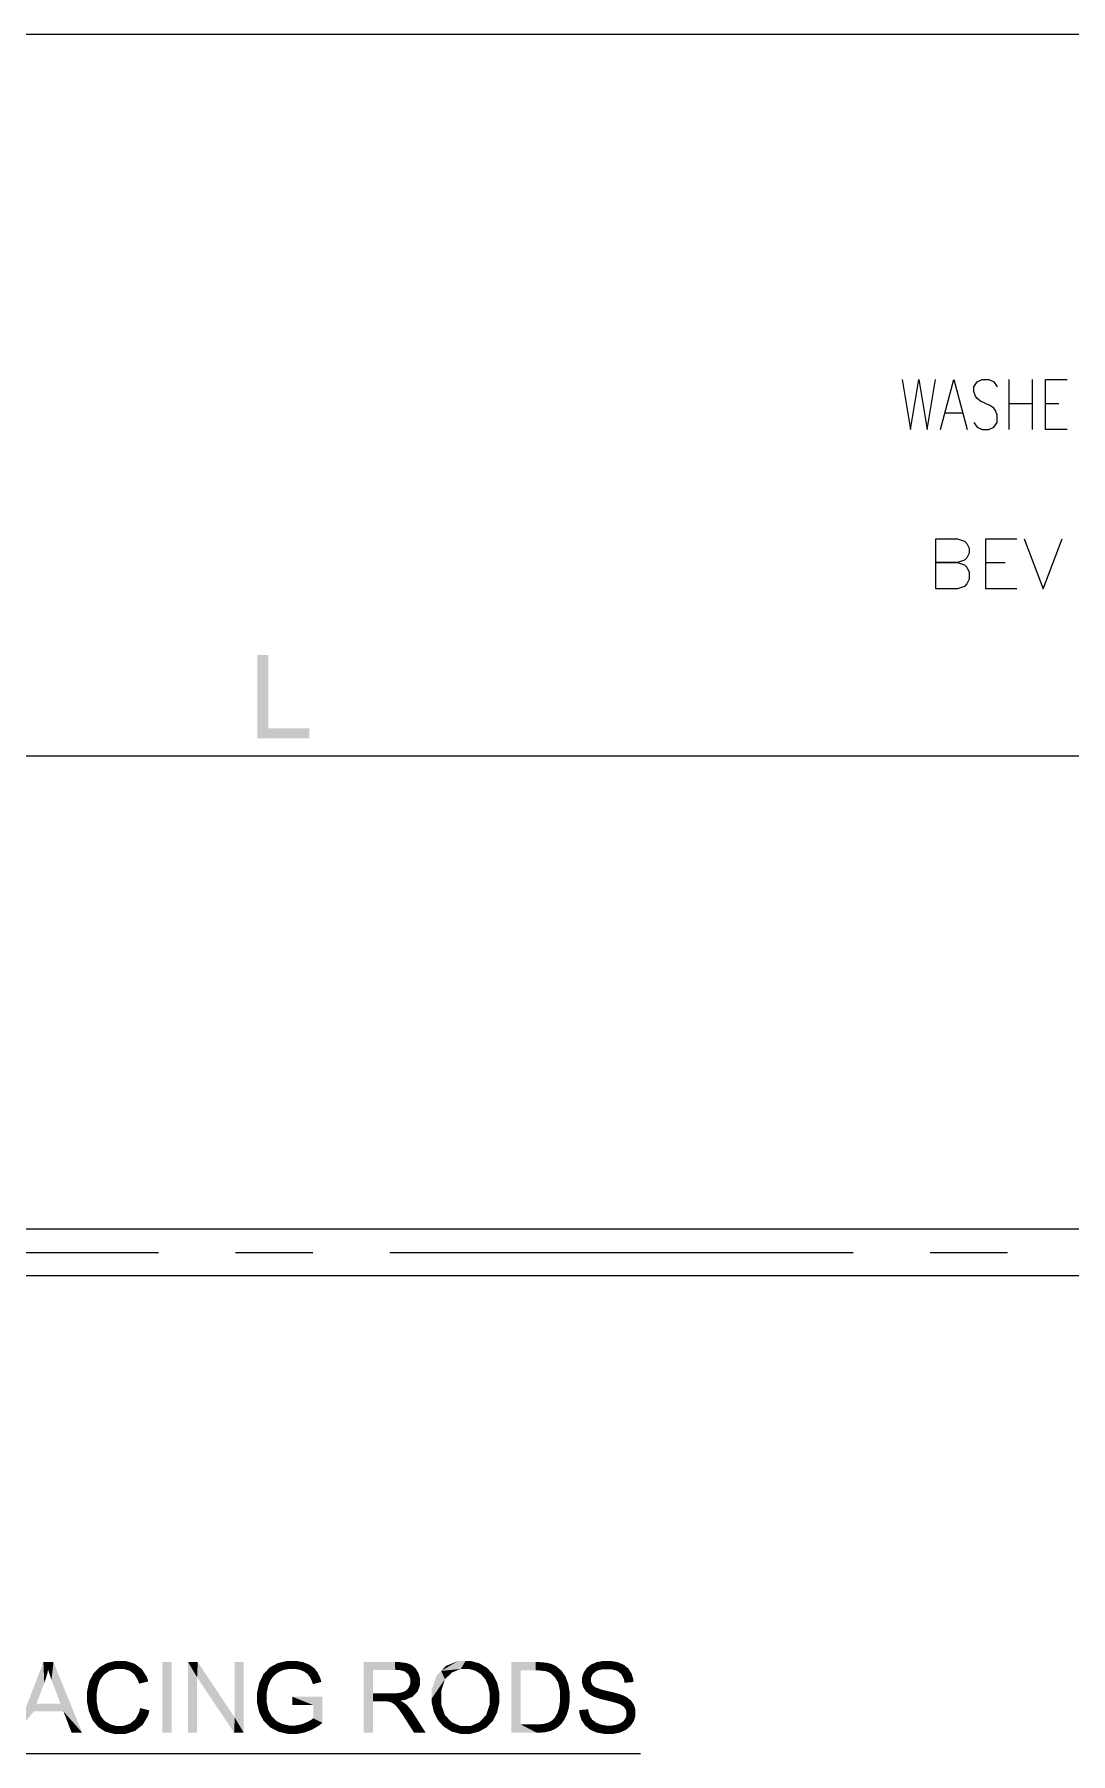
# Model space of a CAD drawing. Header units: millimetres. Extents: x 2 to 579, y 1 to 405.
# Drawn here: x 212.5 to 246, y 148.1 to 203.8 of the extents above; entities that cross this region are included whole.
import ezdxf

# ---------------------------------------------------------------- set-up
doc = ezdxf.new("R2010")
doc.units = ezdxf.units.MM
doc.linetypes.add('XKITLINE00', pattern=[0])
doc.layers.add('GraphicObject', color=6, linetype='Continuous', lineweight=0)
doc.layers.add('LinkedObject', color=7, linetype='Continuous', lineweight=0)

# ---------------------------------------------------------------- blocks, each defined once
blk = doc.blocks.new('*A3')
at = {"layer": 'GraphicObject', "color": 3, "linetype": 'XKITLINE00', "lineweight": 0}
blk.add_line((287.348, 203.772), (152.789, 203.772), dxfattribs=at)
blk = doc.blocks.new('*A4')
at = {"layer": 'LinkedObject'}
for points in [[(220.041, 183.669), (219.685, 180.969), (219.685, 183.669)], [(220.041, 181.288), (219.685, 180.969), (220.041, 183.669)], [(219.685, 180.969), (220.041, 181.288), (221.37, 180.969)], [(221.37, 180.969), (220.041, 181.288), (221.37, 181.288)], [(212.751, 151.033), (212.781, 150.355), (211.873, 148.746)], [(212.781, 150.355), (212.751, 151.033), (212.82, 150.464)], [(212.82, 150.464), (212.751, 151.033), (212.882, 150.682)], [(212.882, 150.682), (212.751, 151.033), (212.905, 150.793)], [(213.077, 151.033), (212.905, 150.793), (212.751, 151.033)], [(212.905, 150.793), (213.077, 151.033), (212.932, 150.699)], [(212.932, 150.699), (213.077, 151.033), (213.013, 150.461)], [(213.013, 150.461), (213.077, 151.033), (213.067, 150.317)], [(213.067, 150.317), (213.077, 151.033), (213.306, 149.686)], [(213.306, 149.686), (213.077, 151.033), (213.4, 149.439)], [(213.4, 149.439), (213.077, 151.033), (214.01, 148.746)], [(214.816, 151.003), (215.106, 150.813), (214.69, 150.934)], [(215.093, 151.072), (215.106, 150.813), (214.816, 151.003)], [(215.244, 151.072), (215.106, 150.813), (215.093, 151.072)], [(215.106, 150.813), (215.244, 151.072), (215.238, 150.813)], [(215.244, 151.072), (215.352, 150.813), (215.238, 150.813)], [(215.704, 150.984), (215.244, 151.072), (215.416, 151.072)], [(215.821, 150.897), (215.244, 151.072), (215.704, 150.984)], [(215.543, 150.756), (215.244, 151.072), (215.821, 150.897)], [(215.352, 150.813), (215.244, 151.072), (215.543, 150.756)], [(216.91, 151.033), (216.608, 148.746), (216.608, 151.033)], [(216.91, 148.746), (216.608, 148.746), (216.91, 151.033)], [(217.441, 151.033), (217.731, 150.541), (217.441, 148.746)], [(217.731, 150.541), (217.441, 151.033), (217.751, 151.033)], [(217.731, 150.541), (217.751, 151.033), (218.93, 148.746)], [(218.93, 148.746), (217.751, 151.033), (218.95, 149.238)], [(219.241, 151.033), (218.95, 149.238), (218.95, 151.033)], [(219.241, 148.746), (218.95, 149.238), (219.241, 151.033)], [(220.647, 151.072), (220.214, 150.931), (220.345, 151.001)], [(220.715, 150.813), (220.214, 150.931), (220.647, 151.072)], [(220.819, 150.813), (220.647, 151.072), (220.818, 151.072)], [(220.715, 150.813), (220.647, 151.072), (220.819, 150.813)], [(220.818, 151.072), (220.905, 150.813), (220.819, 150.813)], [(220.942, 151.072), (220.905, 150.813), (220.818, 151.072)], [(220.905, 150.813), (220.942, 151.072), (221.063, 150.783)], [(221.266, 150.991), (220.942, 151.072), (221.166, 151.031)], [(221.063, 150.783), (220.942, 151.072), (221.266, 150.991)], [(221.063, 150.783), (221.266, 150.991), (221.134, 150.753)], [(221.266, 150.991), (221.205, 150.723), (221.134, 150.753)], [(221.205, 150.723), (221.266, 150.991), (221.314, 150.643)], [(221.524, 150.839), (221.266, 150.991), (221.367, 150.951)], [(221.581, 150.767), (221.266, 150.991), (221.524, 150.839)], [(221.314, 150.643), (221.266, 150.991), (221.581, 150.767)], [(223.428, 150.024), (223.126, 148.746), (223.126, 151.033)], [(223.126, 151.033), (223.428, 150.781), (223.428, 150.024)], [(224.151, 150.781), (223.126, 151.033), (224.138, 151.033)], [(223.428, 150.781), (223.126, 151.033), (224.151, 150.781)], [(224.138, 151.033), (224.278, 150.781), (224.151, 150.781)], [(224.523, 151.002), (224.138, 151.033), (224.291, 151.033)], [(224.602, 150.971), (224.138, 151.033), (224.523, 151.002)], [(224.464, 150.729), (224.138, 151.033), (224.602, 150.971)], [(224.278, 150.781), (224.138, 151.033), (224.464, 150.729)], [(224.602, 150.971), (224.522, 150.677), (224.464, 150.729)], [(224.682, 150.94), (224.522, 150.677), (224.602, 150.971)], [(226.186, 151.072), (225.639, 150.75), (225.792, 150.911)], [(226.428, 151.072), (225.639, 150.75), (226.186, 151.072)], [(226.269, 150.811), (225.639, 150.75), (226.428, 151.072)], [(226.269, 150.811), (226.428, 151.072), (226.429, 150.811)], [(226.428, 151.072), (226.543, 150.811), (226.429, 150.811)], [(226.871, 150.996), (226.428, 151.072), (226.586, 151.072)], [(226.999, 150.92), (226.428, 151.072), (226.871, 150.996)], [(226.747, 150.754), (226.428, 151.072), (226.999, 150.92)], [(226.543, 150.811), (226.428, 151.072), (226.747, 150.754)], [(227.91, 151.033), (228.212, 150.763), (227.91, 148.746)], [(228.693, 150.763), (227.91, 151.033), (228.698, 151.033)], [(228.212, 150.763), (227.91, 151.033), (228.693, 150.763)], [(228.698, 151.033), (228.828, 150.763), (228.693, 150.763)], [(228.831, 151.033), (228.828, 150.763), (228.698, 151.033)], [(228.831, 151.033), (229.024, 150.74), (228.828, 150.763)], [(229.034, 151.016), (229.024, 150.74), (228.831, 151.033)], [(229.104, 151), (229.024, 150.74), (229.034, 151.016)], [(229.104, 151), (229.084, 150.716), (229.024, 150.74)], [(229.084, 150.716), (229.104, 151), (229.169, 150.683)], [(229.37, 150.895), (229.104, 151), (229.203, 150.977)], [(229.439, 150.836), (229.104, 151), (229.37, 150.895)], [(229.312, 150.554), (229.104, 151), (229.439, 150.836)], [(229.169, 150.683), (229.104, 151), (229.312, 150.554)], [(230.678, 150.754), (230.49, 150.955), (230.585, 150.994)], [(230.679, 151.033), (230.878, 150.804), (230.585, 150.994)], [(230.585, 150.994), (230.878, 150.804), (230.678, 150.754)], [(230.888, 151.072), (230.878, 150.804), (230.679, 151.033)], [(231.004, 151.072), (230.878, 150.804), (230.888, 151.072)], [(230.878, 150.804), (231.004, 151.072), (231.015, 150.804)], [(231.004, 151.072), (231.147, 150.804), (231.015, 150.804)], [(231.355, 151.031), (231.004, 151.072), (231.131, 151.072)], [(231.452, 150.99), (231.004, 151.072), (231.355, 151.031)], [(231.346, 150.749), (231.004, 151.072), (231.452, 150.99)], [(231.147, 150.804), (231.004, 151.072), (231.346, 150.749)], [(231.452, 150.99), (231.414, 150.693), (231.346, 150.749)], [(231.549, 150.949), (231.414, 150.693), (231.452, 150.99)], [(214.549, 150.347), (214.234, 150.397), (214.302, 150.53)], [(214.37, 150.663), (214.709, 150.624), (214.302, 150.53)], [(214.302, 150.53), (214.709, 150.624), (214.585, 150.454)], [(214.549, 150.347), (214.302, 150.53), (214.585, 150.454)], [(214.564, 150.865), (214.709, 150.624), (214.37, 150.663)], [(214.69, 150.934), (214.709, 150.624), (214.564, 150.865)], [(214.69, 150.934), (215.106, 150.813), (214.886, 150.75)], [(214.709, 150.624), (214.69, 150.934), (214.797, 150.687)], [(214.797, 150.687), (214.69, 150.934), (214.886, 150.75)], [(215.543, 150.756), (215.821, 150.897), (215.618, 150.699)], [(215.821, 150.897), (215.694, 150.642), (215.618, 150.699)], [(215.694, 150.642), (215.821, 150.897), (215.809, 150.46)], [(215.809, 150.46), (215.821, 150.897), (216.146, 150.406)], [(215.809, 150.46), (216.146, 150.406), (215.849, 150.336)], [(216.1, 150.564), (215.821, 150.897), (215.938, 150.81)], [(216.146, 150.406), (215.821, 150.897), (216.1, 150.564)], [(217.441, 148.746), (217.731, 150.541), (217.731, 148.746)], [(219.812, 150.502), (219.673, 150.045), (219.743, 150.357)], [(220.028, 150.251), (219.673, 150.045), (219.812, 150.502)], [(220.214, 150.931), (219.812, 150.502), (220.083, 150.861)], [(220.384, 150.718), (219.812, 150.502), (220.214, 150.931)], [(220.083, 150.861), (219.812, 150.502), (219.882, 150.646)], [(220.262, 150.635), (219.812, 150.502), (220.384, 150.718)], [(220.216, 150.584), (219.812, 150.502), (220.262, 150.635)], [(220.169, 150.532), (219.812, 150.502), (220.216, 150.584)], [(220.097, 150.419), (219.812, 150.502), (220.169, 150.532)], [(219.812, 150.502), (220.097, 150.419), (220.071, 150.357)], [(220.028, 150.251), (219.812, 150.502), (220.071, 150.357)], [(220.214, 150.931), (220.46, 150.75), (220.384, 150.718)], [(220.46, 150.75), (220.214, 150.931), (220.535, 150.782)], [(220.535, 150.782), (220.214, 150.931), (220.715, 150.813)], [(221.314, 150.643), (221.581, 150.767), (221.352, 150.593)], [(221.581, 150.767), (221.39, 150.543), (221.352, 150.593)], [(221.39, 150.543), (221.581, 150.767), (221.454, 150.406)], [(221.454, 150.406), (221.581, 150.767), (221.724, 150.509)], [(221.454, 150.406), (221.724, 150.509), (221.48, 150.318)], [(221.48, 150.318), (221.724, 150.509), (221.754, 150.393)], [(221.724, 150.509), (221.581, 150.767), (221.638, 150.696)], [(224.522, 150.677), (224.682, 150.94), (224.581, 150.624)], [(224.581, 150.624), (224.682, 150.94), (224.856, 150.754)], [(224.856, 150.754), (224.64, 150.491), (224.581, 150.624)], [(224.61, 150.252), (224.951, 150.409), (224.794, 149.999)], [(224.64, 150.354), (224.951, 150.409), (224.61, 150.252)], [(224.904, 150.676), (224.64, 150.491), (224.856, 150.754)], [(224.951, 150.503), (224.64, 150.491), (224.904, 150.676)], [(224.951, 150.409), (224.64, 150.491), (224.951, 150.503)], [(224.64, 150.491), (224.951, 150.409), (224.64, 150.41)], [(224.951, 150.409), (224.64, 150.354), (224.64, 150.41)], [(224.856, 150.754), (224.682, 150.94), (224.809, 150.832)], [(224.794, 149.999), (224.951, 150.409), (224.873, 150.082)], [(224.873, 150.082), (224.951, 150.409), (224.951, 150.287)], [(225.639, 150.75), (225.333, 149.859), (225.486, 150.589)], [(225.76, 150.48), (225.333, 149.859), (225.639, 150.75)], [(225.486, 150.589), (225.333, 149.859), (225.333, 150.143)], [(225.644, 150.112), (225.333, 149.859), (225.76, 150.48)], [(225.992, 150.701), (225.639, 150.75), (226.269, 150.811)], [(225.639, 150.75), (225.992, 150.701), (225.876, 150.59)], [(225.76, 150.48), (225.639, 150.75), (225.876, 150.59)], [(226.747, 150.754), (226.999, 150.92), (226.838, 150.696)], [(226.999, 150.92), (226.929, 150.639), (226.838, 150.696)], [(226.929, 150.639), (226.999, 150.92), (227.067, 150.478)], [(227.319, 150.634), (226.999, 150.92), (227.126, 150.845)], [(227.386, 150.499), (226.999, 150.92), (227.319, 150.634)], [(227.067, 150.478), (226.999, 150.92), (227.386, 150.499)], [(227.067, 150.478), (227.386, 150.499), (227.114, 150.374)], [(227.386, 150.499), (227.161, 150.27), (227.114, 150.374)], [(227.161, 150.27), (227.386, 150.499), (227.208, 150.026)], [(227.208, 150.026), (227.386, 150.499), (227.519, 150.057)], [(227.519, 150.057), (227.386, 150.499), (227.453, 150.364)], [(227.91, 148.746), (228.212, 150.763), (228.212, 149.016)], [(229.439, 150.836), (229.371, 150.458), (229.312, 150.554)], [(229.53, 150.76), (229.371, 150.458), (229.439, 150.836)], [(229.665, 150.564), (229.371, 150.458), (229.53, 150.76)], [(229.371, 150.458), (229.665, 150.564), (229.43, 150.362)], [(229.43, 150.362), (229.665, 150.564), (229.71, 150.445)], [(229.71, 150.445), (229.488, 150.086), (229.43, 150.362)], [(229.755, 150.326), (229.488, 150.086), (229.71, 150.445)], [(230.298, 150.765), (230.2, 150.441), (230.249, 150.689)], [(230.553, 150.653), (230.2, 150.441), (230.298, 150.765)], [(230.249, 150.689), (230.2, 150.441), (230.2, 150.527)], [(230.49, 150.532), (230.2, 150.441), (230.553, 150.653)], [(230.2, 150.441), (230.49, 150.532), (230.49, 150.461)], [(230.49, 150.399), (230.2, 150.441), (230.49, 150.461)], [(230.2, 150.441), (230.49, 150.399), (230.2, 150.362)], [(230.2, 150.362), (230.49, 150.399), (230.24, 150.22)], [(230.24, 150.22), (230.49, 150.399), (230.28, 150.156)], [(230.28, 150.156), (230.49, 150.399), (230.535, 150.298)], [(230.347, 150.84), (230.616, 150.703), (230.298, 150.765)], [(230.298, 150.765), (230.616, 150.703), (230.553, 150.653)], [(230.49, 150.955), (230.616, 150.703), (230.347, 150.84)], [(230.616, 150.703), (230.49, 150.955), (230.678, 150.754)], [(231.414, 150.693), (231.549, 150.949), (231.481, 150.638)], [(231.481, 150.638), (231.549, 150.949), (231.75, 150.748)], [(231.75, 150.748), (231.56, 150.474), (231.481, 150.638)], [(231.75, 150.748), (231.549, 150.949), (231.698, 150.828)], [(231.802, 150.669), (231.56, 150.474), (231.75, 150.748)], [(231.858, 150.489), (231.56, 150.474), (231.802, 150.669)], [(231.862, 150.388), (231.56, 150.474), (231.858, 150.489)], [(231.56, 150.474), (231.862, 150.388), (231.572, 150.365)], [(211.873, 148.746), (212.781, 150.355), (212.529, 149.686)], [(214.513, 150.241), (214.166, 150.085), (214.234, 150.397)], [(214.477, 150.021), (214.166, 150.085), (214.513, 150.241)], [(214.166, 150.085), (214.477, 150.021), (214.166, 149.906)], [(214.166, 149.906), (214.477, 150.021), (214.477, 149.908)], [(214.477, 149.908), (214.166, 149.743), (214.166, 149.906)], [(214.477, 149.762), (214.166, 149.743), (214.477, 149.908)], [(214.513, 150.241), (214.234, 150.397), (214.549, 150.347)], [(219.984, 150.021), (219.673, 150.045), (220.028, 150.251)], [(219.673, 150.045), (219.984, 150.021), (219.673, 149.878)], [(219.673, 149.878), (219.984, 150.021), (219.984, 149.897)], [(219.984, 149.744), (219.673, 149.878), (219.984, 149.897)], [(219.673, 149.878), (219.813, 149.268), (219.673, 149.71)], [(219.984, 149.744), (219.813, 149.268), (219.673, 149.878)], [(220.819, 149.912), (221.491, 149.642), (220.819, 149.642)], [(221.788, 149.912), (221.491, 149.642), (220.819, 149.912)], [(221.491, 149.216), (221.788, 149.912), (221.788, 149.064)], [(221.491, 149.642), (221.788, 149.912), (221.491, 149.216)], [(223.428, 150.024), (223.428, 149.761), (223.126, 148.746)], [(223.778, 149.761), (223.428, 150.024), (224.077, 150.024)], [(223.428, 149.761), (223.428, 150.024), (223.778, 149.761)], [(223.778, 149.761), (224.077, 150.024), (223.837, 149.761)], [(223.837, 149.761), (224.077, 150.024), (223.921, 149.756)], [(223.921, 149.756), (224.077, 150.024), (223.947, 149.75)], [(223.947, 149.75), (224.077, 150.024), (223.982, 149.742)], [(223.982, 149.742), (224.077, 150.024), (224.051, 149.711)], [(224.051, 149.711), (224.077, 150.024), (224.181, 150.024)], [(224.051, 149.711), (224.181, 150.024), (224.084, 149.69)], [(224.181, 150.024), (224.308, 149.786), (224.084, 149.69)], [(224.343, 150.046), (224.308, 149.786), (224.181, 150.024)], [(224.308, 149.786), (224.343, 150.046), (224.472, 149.809)], [(224.402, 150.067), (224.794, 149.999), (224.343, 150.046)], [(224.715, 149.915), (224.343, 150.046), (224.794, 149.999)], [(224.472, 149.809), (224.343, 150.046), (224.715, 149.915)], [(224.46, 150.089), (224.794, 149.999), (224.402, 150.067)], [(224.794, 149.999), (224.46, 150.089), (224.549, 150.157)], [(224.579, 150.204), (224.794, 149.999), (224.549, 150.157)], [(224.61, 150.252), (224.794, 149.999), (224.579, 150.204)], [(225.333, 149.859), (225.644, 150.112), (225.644, 149.854)], [(225.333, 149.859), (225.644, 149.647), (225.333, 149.708)], [(225.644, 149.647), (225.333, 149.859), (225.644, 149.854)], [(227.098, 149.325), (227.519, 149.885), (227.379, 149.263)], [(227.208, 149.666), (227.519, 149.885), (227.098, 149.325)], [(227.208, 149.887), (227.519, 150.057), (227.519, 149.885)], [(227.208, 150.026), (227.519, 150.057), (227.208, 149.887)], [(227.519, 149.885), (227.208, 149.666), (227.208, 149.887)], [(227.379, 149.263), (227.519, 149.885), (227.449, 149.401)], [(227.449, 149.401), (227.519, 149.885), (227.519, 149.712)], [(229.799, 150.055), (229.488, 150.086), (229.755, 150.326)], [(229.799, 149.902), (229.488, 150.086), (229.799, 150.055)], [(229.488, 150.086), (229.799, 149.902), (229.488, 149.906)], [(229.799, 149.902), (229.488, 149.777), (229.488, 149.906)], [(229.799, 149.772), (229.488, 149.777), (229.799, 149.902)], [(230.535, 150.298), (230.441, 149.986), (230.28, 150.156)], [(230.28, 150.156), (230.441, 149.986), (230.32, 150.092)], [(230.579, 150.258), (230.441, 149.986), (230.535, 150.298)], [(230.441, 149.986), (230.579, 150.258), (230.523, 149.943)], [(230.523, 149.943), (230.579, 150.258), (230.623, 150.218)], [(230.523, 149.943), (230.623, 150.218), (230.586, 149.909)], [(230.586, 149.909), (230.623, 150.218), (230.807, 149.838)], [(230.807, 149.838), (230.623, 150.218), (230.851, 150.137)], [(230.807, 149.838), (230.851, 150.137), (230.964, 149.8)], [(230.964, 149.8), (230.851, 150.137), (231.035, 150.095)], [(230.964, 149.8), (231.035, 150.095), (231.121, 149.762)], [(231.121, 149.762), (231.035, 150.095), (231.219, 150.053)], [(231.121, 149.762), (231.219, 150.053), (231.325, 149.706)], [(231.325, 149.706), (231.219, 150.053), (231.371, 149.688)], [(231.371, 149.688), (231.219, 150.053), (231.442, 149.661)], [(231.472, 149.98), (231.442, 149.661), (231.219, 150.053)], [(231.541, 149.949), (231.442, 149.661), (231.472, 149.98)], [(231.442, 149.661), (231.541, 149.949), (231.546, 149.594)], [(231.546, 149.594), (231.541, 149.949), (231.641, 149.903)], [(231.546, 149.594), (231.641, 149.903), (231.577, 149.553)], [(231.577, 149.553), (231.641, 149.903), (231.609, 149.513)], [(231.641, 149.903), (231.836, 149.716), (231.609, 149.513)], [(231.836, 149.716), (231.641, 149.903), (231.788, 149.787)], [(212.443, 149.439), (211.873, 148.746), (212.529, 149.686)], [(212.529, 149.686), (213.4, 149.439), (212.443, 149.439)], [(213.306, 149.686), (213.4, 149.439), (212.529, 149.686)], [(213.4, 149.439), (214.01, 148.746), (213.665, 148.746)], [(214.477, 149.762), (214.287, 149.293), (214.166, 149.743)], [(214.166, 149.743), (214.287, 149.293), (214.226, 149.436)], [(214.519, 149.507), (214.287, 149.293), (214.477, 149.762)], [(214.287, 149.293), (214.519, 149.507), (214.562, 149.398)], [(214.604, 149.29), (214.287, 149.293), (214.562, 149.398)], [(214.287, 149.293), (214.639, 148.857), (214.347, 149.151)], [(214.604, 149.29), (214.639, 148.857), (214.287, 149.293)], [(214.737, 149.127), (214.639, 148.857), (214.604, 149.29)], [(215.733, 149.185), (216.185, 149.471), (215.843, 148.903)], [(215.852, 149.403), (216.185, 149.471), (215.733, 149.185)], [(215.843, 148.903), (216.185, 149.471), (215.967, 149)], [(216.185, 149.471), (215.852, 149.403), (215.883, 149.548)], [(215.967, 149), (216.185, 149.471), (216.138, 149.285)], [(219.673, 149.71), (219.813, 149.268), (219.743, 149.405)], [(220.037, 149.488), (219.813, 149.268), (219.984, 149.744)], [(219.813, 149.268), (220.037, 149.488), (220.089, 149.385)], [(220.142, 149.282), (219.813, 149.268), (220.089, 149.385)], [(223.126, 148.746), (223.428, 149.761), (223.428, 148.746)], [(224.084, 149.69), (224.308, 149.786), (224.118, 149.668)], [(224.308, 149.786), (224.195, 149.591), (224.118, 149.668)], [(224.368, 149.758), (224.195, 149.591), (224.308, 149.786)], [(224.195, 149.591), (224.368, 149.758), (224.238, 149.537)], [(224.238, 149.537), (224.368, 149.758), (224.281, 149.482)], [(224.281, 149.482), (224.368, 149.758), (224.49, 149.673)], [(224.49, 149.673), (224.39, 149.325), (224.281, 149.482)], [(224.49, 149.673), (224.368, 149.758), (224.459, 149.701)], [(224.556, 149.612), (224.39, 149.325), (224.49, 149.673)], [(224.682, 149.46), (224.39, 149.325), (224.556, 149.612)], [(224.39, 149.325), (224.682, 149.46), (224.456, 149.222)], [(224.456, 149.222), (224.682, 149.46), (224.741, 149.368)], [(224.456, 149.222), (224.741, 149.368), (224.758, 148.746)], [(224.758, 148.746), (224.741, 149.368), (225.136, 148.746)], [(225.333, 149.708), (225.644, 149.647), (225.399, 149.423)], [(225.399, 149.423), (225.644, 149.647), (225.464, 149.288)], [(225.464, 149.288), (225.644, 149.647), (225.755, 149.322)], [(225.755, 149.322), (225.722, 148.941), (225.464, 149.288)], [(225.464, 149.288), (225.722, 148.941), (225.53, 149.154)], [(225.867, 149.203), (225.722, 148.941), (225.755, 149.322)], [(227.379, 149.263), (226.987, 149.205), (227.098, 149.325)], [(229.398, 149.375), (229.583, 149.107), (229.314, 149.23)], [(229.739, 149.44), (229.398, 149.375), (229.458, 149.557)], [(229.708, 149.339), (229.398, 149.375), (229.739, 149.44)], [(229.63, 149.173), (229.398, 149.375), (229.708, 149.339)], [(229.583, 149.107), (229.398, 149.375), (229.63, 149.173)], [(229.488, 149.777), (229.799, 149.772), (229.458, 149.557)], [(229.458, 149.557), (229.799, 149.772), (229.739, 149.44)], [(229.739, 149.44), (229.799, 149.772), (229.769, 149.541)], [(230.411, 149.419), (230.115, 149.48), (230.401, 149.505)], [(230.115, 149.48), (230.24, 149.069), (230.118, 149.365)], [(230.411, 149.419), (230.24, 149.069), (230.115, 149.48)], [(230.118, 149.365), (230.24, 149.069), (230.181, 149.16)], [(230.458, 149.278), (230.24, 149.069), (230.411, 149.419)], [(231.608, 149.215), (231.931, 149.391), (231.879, 149.128)], [(231.64, 149.313), (231.931, 149.391), (231.608, 149.215)], [(231.609, 149.513), (231.836, 149.716), (231.64, 149.419)], [(231.64, 149.419), (231.836, 149.716), (231.883, 149.646)], [(231.64, 149.419), (231.883, 149.646), (231.64, 149.366)], [(231.64, 149.366), (231.883, 149.646), (231.64, 149.313)], [(231.883, 149.646), (231.931, 149.391), (231.64, 149.313)], [(231.879, 149.128), (231.931, 149.391), (231.931, 149.3)], [(231.931, 149.391), (231.883, 149.646), (231.931, 149.483)], [(214.347, 149.151), (214.639, 148.857), (214.523, 148.933)], [(214.639, 148.857), (214.737, 149.127), (214.826, 149.073)], [(214.916, 149.019), (214.639, 148.857), (214.826, 149.073)], [(214.916, 149.019), (215.239, 148.707), (214.639, 148.857)], [(214.639, 148.857), (215.239, 148.707), (214.755, 148.782)], [(214.755, 148.782), (215.239, 148.707), (215.055, 148.707)], [(215.11, 148.965), (215.239, 148.707), (214.916, 149.019)], [(215.239, 148.707), (215.11, 148.965), (215.214, 148.965)], [(215.342, 148.965), (215.239, 148.707), (215.214, 148.965)], [(215.342, 148.965), (215.843, 148.903), (215.239, 148.707)], [(215.239, 148.707), (215.843, 148.903), (215.418, 148.707)], [(215.557, 149.039), (215.843, 148.903), (215.342, 148.965)], [(215.418, 148.707), (215.843, 148.903), (215.72, 148.805)], [(215.843, 148.903), (215.557, 149.039), (215.645, 149.112)], [(215.733, 149.185), (215.843, 148.903), (215.645, 149.112)], [(218.95, 149.238), (219.241, 148.746), (218.93, 148.746)], [(220.142, 149.282), (220.229, 148.851), (219.813, 149.268)], [(219.813, 149.268), (220.229, 148.851), (219.883, 149.132)], [(219.883, 149.132), (220.229, 148.851), (220.091, 148.923)], [(220.295, 149.129), (220.229, 148.851), (220.142, 149.282)], [(220.229, 148.851), (220.295, 149.129), (220.396, 149.079)], [(220.496, 149.029), (220.229, 148.851), (220.396, 149.079)], [(220.496, 149.029), (220.841, 148.707), (220.229, 148.851)], [(220.229, 148.851), (220.841, 148.707), (220.367, 148.779)], [(220.367, 148.779), (220.841, 148.707), (220.673, 148.707)], [(220.71, 148.979), (220.841, 148.707), (220.496, 149.029)], [(220.841, 148.707), (220.71, 148.979), (220.823, 148.979)], [(220.823, 148.979), (220.966, 148.707), (220.841, 148.707)], [(220.922, 148.979), (220.966, 148.707), (220.823, 148.979)], [(221.113, 149.017), (221.21, 148.752), (220.922, 148.979)], [(220.922, 148.979), (221.21, 148.752), (220.966, 148.707)], [(221.328, 148.797), (221.113, 149.017), (221.207, 149.055)], [(221.21, 148.752), (221.113, 149.017), (221.328, 148.797)], [(221.301, 149.093), (221.447, 148.841), (221.207, 149.055)], [(221.207, 149.055), (221.447, 148.841), (221.328, 148.797)], [(221.443, 149.173), (221.788, 149.064), (221.301, 149.093)], [(221.301, 149.093), (221.788, 149.064), (221.447, 148.841)], [(221.491, 149.216), (221.788, 149.064), (221.443, 149.173)], [(221.447, 148.841), (221.788, 149.064), (221.677, 148.975)], [(225.722, 148.941), (225.867, 149.203), (225.849, 148.863)], [(225.849, 148.863), (225.867, 149.203), (225.978, 149.084)], [(225.978, 149.084), (226.426, 148.707), (225.849, 148.863)], [(225.849, 148.863), (226.426, 148.707), (225.976, 148.785)], [(225.976, 148.785), (226.426, 148.707), (226.265, 148.707)], [(226.257, 148.965), (226.426, 148.707), (225.978, 149.084)], [(226.426, 148.707), (226.257, 148.965), (226.425, 148.965)], [(226.596, 148.965), (226.426, 148.707), (226.425, 148.965)], [(226.426, 148.707), (226.596, 148.965), (226.575, 148.707)], [(226.575, 148.707), (226.596, 148.965), (226.853, 148.777)], [(226.981, 148.848), (226.596, 148.965), (226.877, 149.085)], [(226.853, 148.777), (226.596, 148.965), (226.981, 148.848)], [(226.987, 149.205), (227.11, 148.919), (226.877, 149.085)], [(226.877, 149.085), (227.11, 148.919), (226.981, 148.848)], [(227.309, 149.126), (226.987, 149.205), (227.379, 149.263)], [(227.11, 148.919), (226.987, 149.205), (227.309, 149.126)], [(228.212, 149.016), (228.735, 148.746), (227.91, 148.746)], [(228.701, 149.016), (228.735, 148.746), (228.212, 149.016)], [(228.701, 149.016), (228.839, 148.746), (228.735, 148.746)], [(228.814, 149.016), (228.839, 148.746), (228.701, 149.016)], [(229.102, 148.785), (228.814, 149.016), (228.991, 149.037)], [(229.022, 148.765), (228.814, 149.016), (229.102, 148.785)], [(228.839, 148.746), (228.814, 149.016), (229.022, 148.765)], [(229.056, 149.058), (229.102, 148.785), (228.991, 149.037)], [(229.12, 149.079), (229.102, 148.785), (229.056, 149.058)], [(229.102, 148.785), (229.12, 149.079), (229.182, 148.804)], [(229.375, 148.899), (229.12, 149.079), (229.222, 149.138)], [(229.318, 148.862), (229.12, 149.079), (229.375, 148.899)], [(229.182, 148.804), (229.12, 149.079), (229.318, 148.862)], [(229.261, 149.176), (229.431, 148.937), (229.222, 149.138)], [(229.222, 149.138), (229.431, 148.937), (229.375, 148.899)], [(229.583, 149.107), (229.261, 149.176), (229.314, 149.23)], [(229.535, 149.041), (229.261, 149.176), (229.583, 149.107)], [(229.431, 148.937), (229.261, 149.176), (229.535, 149.041)], [(230.24, 149.069), (230.458, 149.278), (230.3, 148.979)], [(230.3, 148.979), (230.458, 149.278), (230.464, 148.843)], [(230.495, 149.223), (230.464, 148.843), (230.458, 149.278)], [(230.532, 149.168), (230.464, 148.843), (230.495, 149.223)], [(230.532, 149.168), (230.569, 148.797), (230.464, 148.843)], [(230.647, 149.079), (230.569, 148.797), (230.532, 149.168)], [(230.569, 148.797), (230.647, 149.079), (230.673, 148.752)], [(230.724, 149.045), (230.673, 148.752), (230.647, 149.079)], [(230.802, 149.011), (230.673, 148.752), (230.724, 149.045)], [(230.802, 149.011), (230.933, 148.707), (230.673, 148.752)], [(230.977, 148.977), (230.933, 148.707), (230.802, 149.011)], [(230.977, 148.977), (231.088, 148.707), (230.933, 148.707)], [(231.074, 148.977), (231.088, 148.707), (230.977, 148.977)], [(231.074, 148.977), (231.21, 148.707), (231.088, 148.707)], [(231.161, 148.977), (231.21, 148.707), (231.074, 148.977)], [(231.313, 149.003), (231.527, 148.797), (231.161, 148.977)], [(231.161, 148.977), (231.527, 148.797), (231.21, 148.707)], [(231.21, 148.707), (231.527, 148.797), (231.43, 148.752)], [(231.379, 149.028), (231.775, 148.967), (231.313, 149.003)], [(231.625, 148.841), (231.313, 149.003), (231.775, 148.967)], [(231.527, 148.797), (231.313, 149.003), (231.625, 148.841)], [(231.445, 149.054), (231.775, 148.967), (231.379, 149.028)], [(231.544, 149.125), (231.827, 149.047), (231.445, 149.054)], [(231.445, 149.054), (231.827, 149.047), (231.775, 148.967)], [(231.576, 149.17), (231.879, 149.128), (231.544, 149.125)], [(231.827, 149.047), (231.544, 149.125), (231.879, 149.128)], [(231.608, 149.215), (231.879, 149.128), (231.576, 149.17)]]:
    blk.add_hatch(color=7, dxfattribs=at).paths.add_polyline_path(points, flags=17)
at = {"layer": 'LinkedObject', "color": 2, "linetype": 'XKITLINE00', "lineweight": 0}
for p, q in [((240.567, 192.587), (240.837, 190.967)), ((240.837, 190.967), (241.107, 192.587)), ((241.107, 192.587), (241.377, 190.967)), ((241.377, 190.967), (241.647, 192.587)), ((241.809, 190.967), (242.241, 192.587)), ((242.241, 192.587), (242.673, 190.967)), ((242.889, 192.356), (242.997, 192.51)), ((242.889, 192.202), (242.889, 192.356)), ((242.943, 192.047), (242.889, 192.202)), ((242.997, 192.51), (243.159, 192.587)), ((243.159, 192.587), (243.375, 192.587)), ((243.375, 192.587), (243.537, 192.51)), ((243.537, 192.51), (243.645, 192.356)), ((244.023, 192.587), (244.023, 190.967)), ((244.779, 192.587), (244.779, 190.967)), ((245.211, 190.967), (245.211, 192.587)), ((245.211, 192.587), (245.913, 192.587)), ((242.997, 191.97), (242.943, 192.047)), ((243.105, 191.893), (242.997, 191.97)), ((243.429, 191.739), (243.105, 191.893)), ((243.537, 191.662), (243.429, 191.739)), ((243.591, 191.585), (243.537, 191.662)), ((244.023, 191.816), (244.779, 191.816)), ((245.211, 191.816), (245.643, 191.816)), ((241.971, 191.507), (242.511, 191.507)), ((242.889, 191.199), (242.997, 191.045)), ((243.537, 191.045), (243.645, 191.199)), ((243.645, 191.43), (243.591, 191.585)), ((243.645, 191.199), (243.645, 191.43)), ((242.997, 191.045), (243.159, 190.967)), ((243.159, 190.967), (243.375, 190.967)), ((243.375, 190.967), (243.537, 191.045)), ((245.913, 190.967), (245.211, 190.967)), ((241.665, 185.812), (241.665, 187.432)), ((241.665, 187.432), (242.359, 187.432)), ((242.359, 187.432), (242.591, 187.355)), ((242.591, 187.355), (242.668, 187.278)), ((242.668, 187.278), (242.745, 187.124)), ((243.285, 185.812), (243.285, 187.432)), ((243.285, 187.432), (244.288, 187.432)), ((244.519, 187.432), (245.137, 185.812)), ((245.137, 185.812), (245.754, 187.432)), ((242.359, 186.661), (241.665, 186.661)), ((241.665, 186.661), (242.359, 186.661)), ((242.591, 186.738), (242.359, 186.661)), ((242.359, 186.661), (242.591, 186.584)), ((242.668, 186.815), (242.591, 186.738)), ((242.745, 186.969), (242.668, 186.815)), ((242.745, 187.124), (242.745, 186.969)), ((243.285, 186.661), (243.902, 186.661)), ((242.591, 186.584), (242.668, 186.506)), ((242.668, 186.506), (242.745, 186.352)), ((242.745, 186.121), (242.668, 185.966)), ((242.745, 186.352), (242.745, 186.121)), ((242.359, 185.812), (241.665, 185.812)), ((242.591, 185.889), (242.359, 185.812)), ((242.668, 185.966), (242.591, 185.889)), ((244.288, 185.812), (243.285, 185.812))]:
    blk.add_line(p, q, dxfattribs=at)
at = {"layer": 'LinkedObject', "color": 1, "linetype": 'XKITLINE00', "lineweight": 0}
blk.add_line((281.765, 180.384), (159.29, 180.384), dxfattribs=at)
at = {"layer": 'LinkedObject', "color": 7, "linetype": 'XKITLINE00', "lineweight": 0}
for p, q in [((176.57, 165.067), (264.485, 165.067)), ((264.485, 163.553), (175.49, 163.553)), ((211.877, 148.069), (214.006, 148.069)), ((214.006, 148.069), (216.311, 148.069)), ((216.311, 148.069), (217.198, 148.069)), ((217.198, 148.069), (219.504, 148.069)), ((219.504, 148.069), (221.987, 148.069)), ((221.987, 148.069), (222.875, 148.069)), ((222.875, 148.069), (225.18, 148.069)), ((225.18, 148.069), (227.663, 148.069)), ((227.663, 148.069), (229.969, 148.069)), ((229.969, 148.069), (232.098, 148.069))]:
    blk.add_line(p, q, dxfattribs=at)
at = {"layer": 'LinkedObject', "color": 6, "linetype": 'XKITLINE00', "lineweight": 0}
for p, q in [((201.479, 164.31), (216.479, 164.31)), ((218.979, 164.31), (221.479, 164.31)), ((223.979, 164.31), (238.979, 164.31)), ((241.479, 164.31), (243.979, 164.31))]:
    blk.add_line(p, q, dxfattribs=at)

msp = doc.modelspace()

# ---------------------------------------------------------------- block references
at = {"lineweight": 0}
for name in ['*A3', '*A4']:
    msp.add_blockref(name, (0, 0), dxfattribs=at)

doc.saveas('drawing.dxf')
